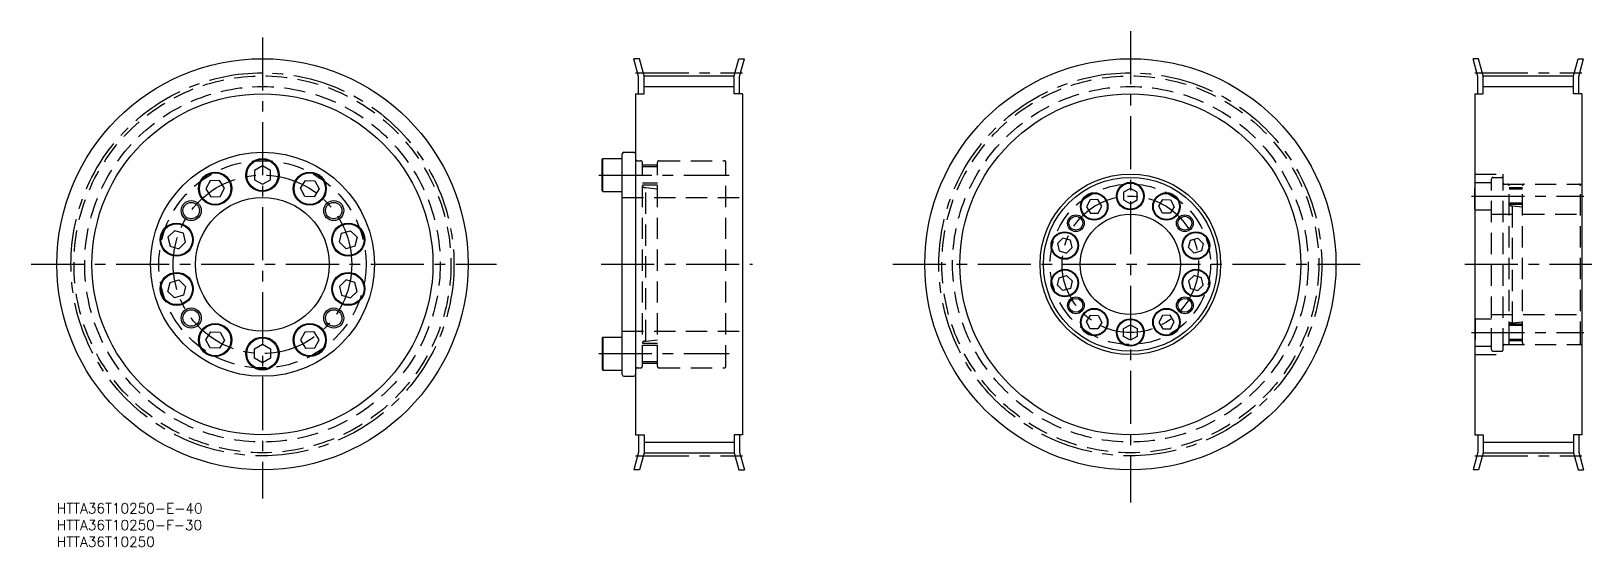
# Model space of a CAD drawing. Extents: x -8 to 459, y -13 to 141.
import ezdxf

# ---------------------------------------------------------------- set-up
doc = ezdxf.new("R2010")
doc.units = 0
doc.header["$LTSCALE"] = 0.5
doc.linetypes.add('CENTER', pattern=[50.8, 31.75, -6.35, 6.35, -6.35])
doc.linetypes.add('DASHED', pattern=[19.05, 12.7, -6.35])
for name, color, linetype in [('MSM_CENTER', 1, 'CENTER'), ('MSM_CONTINUOUS', 7, 'CONTINUOUS'), ('MSM_DASHED', 4, 'DASHED'), ('MSM_NARROW', 5, 'CONTINUOUS'), ('MSM_PART_NUMBER', 7, 'CONTINUOUS')]:
    doc.layers.add(name, color=color, linetype=linetype)
doc.styles.get("Standard").update_dxf_attribs({"font": 'txt.shx', "height": 3, "bigfont": 'bigfont.shx'})

# ---------------------------------------------------------------- blocks, each defined once
blk = doc.blocks.new('*U2')
at = {"layer": 'MSM_PART_NUMBER'}
blk.add_text('HTTA36T10250-E-40', height=3, dxfattribs=at).set_placement((0, -3))
blk = doc.blocks.new('*U3')
at = {"layer": 'MSM_PART_NUMBER'}
blk.add_text('HTTA36T10250-F-30', height=3, dxfattribs=at).set_placement((0, -8))
blk = doc.blocks.new('*U4')
at = {"layer": 'MSM_PART_NUMBER'}
blk.add_text('HTTA36T10250', height=3, dxfattribs=at).set_placement((0, -13))

msp = doc.modelspace()

# ---------------------------------------------------------------- linework, layer by layer
at = {"layer": 'MSM_CENTER'}
for p, q in [((321.11, 141.23), (321.11, 0.27)), ((61.5, 139.39), (61.5, 1.45)), ((173.13, 128.79), (205.13, 128.79)), ((424.14, 128.8), (456.14, 128.8)), ((162.13, 98.2), (201.13, 98.2)), ((423.14, 91.9), (456.74, 91.9)), ((-7.68, 71.5), (131.52, 71.5)), ((162.83, 71.5), (208.13, 71.5)), ((250.06, 71.5), (389.9, 71.5)), ((421.14, 71.5), (459.14, 71.5)), ((423.14, 51.1), (456.74, 51.1)), ((162.13, 44.8), (201.13, 44.8)), ((173.13, 14.2), (205.13, 14.2)), ((424.14, 14.21), (456.14, 14.21))]:
    msp.add_line(p, q, dxfattribs=at)
for centre, radius in [((61.5, 71.5), 57.29), ((321.11, 71.5), 57.29), ((61.5, 71.5), 26.7), ((321.11, 71.5), 20.4)]:
    msp.add_circle(centre, radius, dxfattribs=at)
at = {"layer": 'MSM_CONTINUOUS'}
for p, q in [((174.03, 127.66), (172.6, 133)), ((174.25, 133), (172.6, 133)), ((175.63, 127.87), (174.25, 133)), ((202.63, 127.87), (204, 133)), ((204, 133), (205.66, 133)), ((204.23, 127.66), (205.66, 133)), ((425.04, 127.66), (423.61, 133)), ((425.27, 133), (423.61, 133)), ((426.64, 127.88), (425.27, 133)), ((453.64, 127.88), (455.02, 133)), ((455.02, 133), (456.67, 133)), ((455.24, 127.66), (456.67, 133)), ((174.03, 122.5), (174.03, 127.66)), ((175.63, 122.5), (175.63, 127.87)), ((175.63, 127.87), (202.63, 127.87)), ((202.63, 122.5), (202.63, 127.87)), ((204.23, 122.5), (204.23, 127.66)), ((425.04, 122.5), (425.04, 127.66)), ((426.64, 122.5), (426.64, 127.88)), ((426.64, 127.88), (453.64, 127.88)), ((453.64, 122.5), (453.64, 127.88)), ((455.24, 122.5), (455.24, 127.66)), ((173.13, 122.5), (173.13, 20.5)), ((173.13, 122.5), (175.63, 122.5)), ((205.13, 122.5), (202.63, 122.5)), ((205.13, 122.5), (205.13, 20.5)), ((424.14, 122.5), (424.14, 20.5)), ((424.14, 122.5), (426.64, 122.5)), ((456.14, 122.5), (453.64, 122.5)), ((456.14, 122.5), (456.14, 20.5)), ((163.13, 102.91), (163.27, 103.15)), ((163.13, 93.49), (163.13, 102.91)), ((163.27, 103.15), (169.13, 103.15)), ((163.27, 93.25), (163.27, 103.15)), ((169.13, 38.5), (169.13, 104.5)), ((169.63, 105), (172.63, 105)), ((61.5, 100.97), (59.1, 99.59)), ((59.1, 99.59), (59.1, 96.81)), ((63.9, 99.59), (61.5, 100.97)), ((62.7, 100.28), (62.7, 100.28)), ((63.3, 99.93), (63.3, 99.93)), ((63.9, 96.81), (63.9, 99.59)), ((45.88, 96.49), (44.58, 94.05)), ((44.58, 94.05), (46.05, 91.7)), ((48.65, 96.59), (45.88, 96.49)), ((50.12, 94.24), (48.65, 96.59)), ((48.82, 91.79), (50.12, 94.24)), ((59.1, 96.81), (61.5, 95.43)), ((61.5, 95.43), (63.9, 96.81)), ((72.88, 94.24), (74.35, 96.59)), ((74.18, 91.79), (72.88, 94.24)), ((74.35, 96.59), (77.12, 96.49)), ((78.42, 94.05), (76.95, 91.7)), ((77.12, 96.49), (78.42, 94.05)), ((163.13, 93.49), (163.27, 93.25)), ((321.11, 94.21), (319.11, 93.05)), ((323.11, 93.05), (321.11, 94.21)), ((46.05, 91.7), (48.82, 91.79)), ((76.95, 91.7), (74.18, 91.79)), ((163.27, 93.25), (169.13, 93.25)), ((309.08, 90.76), (308, 88.72)), ((308, 88.72), (309.22, 86.76)), ((311.39, 90.84), (309.08, 90.76)), ((312.61, 88.88), (311.39, 90.84)), ((311.53, 86.84), (312.61, 88.88)), ((319.11, 93.05), (319.11, 90.75)), ((319.11, 90.75), (321.11, 89.59)), ((321.11, 89.59), (323.11, 90.75)), ((323.11, 90.75), (323.11, 93.05)), ((329.62, 88.88), (330.84, 90.84)), ((330.7, 86.84), (329.62, 88.88)), ((330.84, 90.84), (333.15, 90.76)), ((334.23, 88.72), (333.01, 86.76)), ((333.15, 90.76), (334.23, 88.72)), ((309.22, 86.76), (311.53, 86.84)), ((333.01, 86.76), (330.7, 86.84)), ((35.16, 81.55), (33.17, 79.62)), ((33.17, 79.62), (33.84, 76.93)), ((37.83, 80.78), (35.16, 81.55)), ((38.5, 78.1), (37.83, 80.78)), ((84.5, 78.1), (85.17, 80.78)), ((85.17, 80.78), (87.84, 81.55)), ((87.84, 81.55), (89.83, 79.62)), ((89.83, 79.62), (89.16, 76.93)), ((300.95, 79.36), (299.28, 77.76)), ((303.17, 78.73), (300.95, 79.36)), ((339.06, 78.73), (341.28, 79.36)), ((341.28, 79.36), (342.94, 77.76)), ((33.84, 76.93), (36.5, 76.17)), ((36.5, 76.17), (38.5, 78.1)), ((86.5, 76.17), (84.5, 78.1)), ((89.16, 76.93), (86.5, 76.17)), ((299.28, 77.76), (299.84, 75.52)), ((299.84, 75.52), (302.06, 74.88)), ((302.06, 74.88), (303.72, 76.49)), ((303.72, 76.49), (303.17, 78.73)), ((338.5, 76.49), (339.06, 78.73)), ((340.17, 74.88), (338.5, 76.49)), ((342.38, 75.52), (340.17, 74.88)), ((342.94, 77.76), (342.38, 75.52)), ((33.17, 63.38), (33.84, 66.07)), ((33.84, 66.07), (36.5, 66.83)), ((36.5, 66.83), (38.5, 64.9)), ((86.5, 66.83), (84.5, 64.9)), ((89.16, 66.07), (86.5, 66.83)), ((89.83, 63.38), (89.16, 66.07)), ((299.28, 65.24), (299.84, 67.48)), ((299.84, 67.48), (302.06, 68.12)), ((302.06, 68.12), (303.72, 66.51)), ((303.72, 66.51), (303.17, 64.27)), ((340.17, 68.12), (338.5, 66.51)), ((338.5, 66.51), (339.06, 64.27)), ((342.38, 67.48), (340.17, 68.12)), ((342.94, 65.24), (342.38, 67.48)), ((35.16, 61.45), (33.17, 63.38)), ((37.83, 62.22), (35.16, 61.45)), ((38.5, 64.9), (37.83, 62.22)), ((84.5, 64.9), (85.17, 62.22)), ((85.17, 62.22), (87.84, 61.45)), ((87.84, 61.45), (89.83, 63.38)), ((300.95, 63.64), (299.28, 65.24)), ((303.17, 64.27), (300.95, 63.64)), ((339.06, 64.27), (341.28, 63.64)), ((341.28, 63.64), (342.94, 65.24)), ((308, 54.28), (309.22, 56.24)), ((309.22, 56.24), (311.53, 56.16)), ((311.53, 56.16), (312.61, 54.12)), ((330.7, 56.16), (329.62, 54.12)), ((333.01, 56.24), (330.7, 56.16)), ((334.23, 54.28), (333.01, 56.24)), ((309.08, 52.24), (308, 54.28)), ((311.39, 52.16), (309.08, 52.24)), ((312.61, 54.12), (311.39, 52.16)), ((319.11, 52.25), (321.11, 53.41)), ((319.11, 49.95), (319.11, 52.25)), ((321.11, 53.41), (323.11, 52.25)), ((323.11, 52.25), (323.11, 49.95)), ((329.62, 54.12), (330.84, 52.16)), ((330.84, 52.16), (333.15, 52.24)), ((333.15, 52.24), (334.23, 54.28)), ((44.58, 48.95), (46.05, 51.3)), ((45.88, 46.51), (44.58, 48.95)), ((46.05, 51.3), (48.82, 51.21)), ((50.12, 48.76), (48.65, 46.41)), ((48.82, 51.21), (50.12, 48.76)), ((59.1, 46.19), (61.5, 47.57)), ((61.5, 47.57), (63.9, 46.19)), ((74.18, 51.21), (72.88, 48.76)), ((72.88, 48.76), (74.35, 46.41)), ((76.95, 51.3), (74.18, 51.21)), ((78.42, 48.95), (76.95, 51.3)), ((77.12, 46.51), (78.42, 48.95)), ((163.13, 49.51), (163.27, 49.75)), ((163.13, 49.51), (163.13, 40.09)), ((163.27, 49.75), (169.13, 49.75)), ((163.27, 49.75), (163.27, 39.85)), ((321.11, 48.79), (319.11, 49.95)), ((323.11, 49.95), (321.11, 48.79)), ((48.65, 46.41), (45.88, 46.51)), ((59.1, 43.41), (59.1, 46.19)), ((61.5, 42.03), (59.1, 43.41)), ((63.9, 43.41), (61.5, 42.03)), ((63.9, 46.19), (63.9, 43.41)), ((74.35, 46.41), (77.12, 46.51)), ((163.13, 40.09), (163.27, 39.85)), ((163.27, 39.85), (169.13, 39.85)), ((169.63, 38), (172.63, 38)), ((173.13, 20.5), (175.63, 20.5)), ((174.03, 20.5), (174.03, 15.34)), ((175.63, 20.5), (175.63, 15.12)), ((202.63, 20.5), (202.63, 15.12)), ((205.13, 20.5), (202.63, 20.5)), ((204.23, 20.5), (204.23, 15.34)), ((424.14, 20.5), (426.64, 20.5)), ((425.04, 20.5), (425.04, 15.34)), ((426.64, 20.5), (426.64, 15.13)), ((453.64, 20.5), (453.64, 15.13)), ((456.14, 20.5), (453.64, 20.5)), ((455.24, 20.5), (455.24, 15.34)), ((174.03, 15.34), (172.6, 10)), ((175.63, 15.12), (174.25, 10)), ((175.63, 15.12), (202.63, 15.12)), ((202.63, 15.12), (204, 10)), ((204.23, 15.34), (205.66, 10)), ((425.04, 15.34), (423.61, 10)), ((426.64, 15.13), (425.27, 10)), ((426.64, 15.13), (453.64, 15.13)), ((453.64, 15.13), (455.02, 10)), ((455.24, 15.34), (456.67, 10)), ((174.25, 10), (172.6, 10)), ((204, 10), (205.66, 10)), ((425.27, 10), (423.61, 10)), ((455.02, 10), (456.67, 10))]:
    msp.add_line(p, q, dxfattribs=at)
for centre, radius in [((61.5, 71.5), 61.5), ((321.11, 71.5), 61.5), ((61.5, 71.5), 51), ((321.11, 71.5), 51), ((61.5, 71.5), 33.5), ((61.5, 98.2), 4.95), ((61.5, 98.2), 4.71), ((47.35, 94.14), 4.95), ((47.35, 94.14), 4.71), ((75.65, 94.14), 4.95), ((75.65, 94.14), 4.71), ((321.11, 71.5), 27), ((321.11, 71.5), 26), ((321.11, 91.9), 4.12), ((321.11, 91.9), 3.92), ((40.18, 87.57), 2.46), ((61.5, 71.5), 20), ((82.82, 87.57), 2.46), ((310.3, 88.8), 4.12), ((310.3, 88.8), 3.92), ((331.92, 88.8), 4.12), ((331.92, 88.8), 3.92), ((304.82, 83.78), 2.07), ((321.11, 71.5), 15), ((337.41, 83.78), 2.07), ((35.83, 78.86), 4.95), ((35.83, 78.86), 4.71), ((87.17, 78.86), 4.95), ((87.17, 78.86), 4.71), ((301.5, 77.12), 4.12), ((301.5, 77.12), 3.92), ((340.72, 77.12), 4.12), ((340.72, 77.12), 3.92), ((35.83, 64.14), 4.95), ((35.83, 64.14), 4.71), ((87.17, 64.14), 4.95), ((87.17, 64.14), 4.71), ((301.5, 65.88), 4.12), ((301.5, 65.88), 3.92), ((340.72, 65.88), 4.12), ((340.72, 65.88), 3.92), ((304.82, 59.22), 2.07), ((337.41, 59.22), 2.07), ((40.18, 55.43), 2.46), ((82.82, 55.43), 2.46), ((310.3, 54.2), 4.12), ((310.3, 54.2), 3.92), ((331.92, 54.2), 4.12), ((331.92, 54.2), 3.92), ((47.35, 48.86), 4.95), ((47.35, 48.86), 4.71), ((75.65, 48.86), 4.95), ((75.65, 48.86), 4.71), ((321.11, 51.1), 4.12), ((321.11, 51.1), 3.92), ((61.5, 44.8), 4.95), ((61.5, 44.8), 4.71)]:
    msp.add_circle(centre, radius, dxfattribs=at)
for centre, start, end in [((169.63, 104.5), 90, 180), ((172.63, 104.5), 0, 90), ((169.63, 38.5), 180, 270), ((172.63, 38.5), 270, 0)]:
    msp.add_arc(centre, 0.5, start, end, dxfattribs=at)
at = {"layer": 'MSM_DASHED'}
for p, q in [((173.54, 102.5), (174.63, 102.5)), ((175.13, 41), (175.13, 102)), ((179.63, 101.2), (175.13, 101.2)), ((179.63, 100.66), (175.13, 100.66)), ((179.63, 41), (179.63, 102)), ((180.13, 102.5), (199.63, 102.5)), ((200.13, 41), (200.13, 102)), ((424.14, 98.5), (432.64, 98.5)), ((432.64, 95.5), (432.64, 98.5)), ((179.63, 95.74), (175.13, 95.74)), ((179.63, 95.2), (175.13, 95.2)), ((175.73, 94.5), (176.13, 94.5)), ((176.13, 48.5), (176.13, 94.5)), ((176.13, 94.5), (179.63, 94.11)), ((424.14, 95.82), (424.26, 96.02)), ((424.14, 87.98), (424.14, 95.82)), ((424.26, 87.77), (424.26, 96.02)), ((424.26, 96.02), (429.14, 96.02)), ((429.14, 46), (429.14, 97)), ((429.64, 97.5), (432.14, 97.5)), ((432.64, 46), (432.64, 97)), ((432.64, 95.5), (456.14, 95.5)), ((434.44, 48), (434.44, 95)), ((438.44, 94.4), (434.44, 94.4)), ((438.44, 93.97), (434.44, 93.97)), ((438.44, 48), (438.44, 95)), ((455.74, 48), (455.74, 95)), ((169.13, 91.5), (205.13, 91.5)), ((438.44, 89.83), (434.44, 89.83)), ((438.44, 89.4), (434.44, 89.4)), ((435.04, 89.02), (435.44, 89.02)), ((435.44, 53.98), (435.44, 89.02)), ((435.44, 89.02), (438.44, 88.69)), ((424.14, 87.98), (424.26, 87.77)), ((424.26, 87.77), (429.14, 87.77)), ((429.14, 86.5), (455.74, 86.5)), ((429.14, 84.25), (429.14, 84.25)), ((429.14, 56.5), (455.74, 56.5)), ((169.13, 51.5), (205.13, 51.5)), ((424.14, 55.02), (424.26, 55.22)), ((424.14, 55.02), (424.14, 47.18)), ((424.26, 55.22), (424.26, 46.97)), ((424.26, 55.22), (429.14, 55.22)), ((438.44, 53.6), (434.44, 53.6)), ((438.44, 53.17), (434.44, 53.17)), ((435.04, 53.98), (435.44, 53.98)), ((435.44, 53.98), (438.44, 54.31)), ((179.63, 47.8), (175.13, 47.8)), ((179.63, 47.26), (175.13, 47.26)), ((175.73, 48.5), (176.13, 48.5)), ((176.13, 48.5), (179.63, 48.89)), ((424.14, 47.18), (424.26, 46.97)), ((424.26, 46.97), (429.14, 46.97)), ((432.64, 47.5), (456.14, 47.5)), ((433.05, 47.5), (433.94, 47.5)), ((438.44, 49.03), (434.44, 49.03)), ((438.44, 48.6), (434.44, 48.6)), ((179.63, 42.34), (175.13, 42.34)), ((424.14, 44.5), (432.64, 44.5)), ((429.64, 45.5), (432.14, 45.5)), ((173.54, 40.5), (174.63, 40.5)), ((179.63, 41.8), (175.13, 41.8)), ((180.13, 40.5), (199.63, 40.5))]:
    msp.add_line(p, q, dxfattribs=at)
for centre, radius in [((61.5, 71.5), 56.37), ((321.11, 71.5), 56.37), ((61.5, 71.5), 53.17), ((321.11, 71.5), 53.17), ((61.5, 71.5), 31), ((321.11, 71.5), 24)]:
    msp.add_circle(centre, radius, dxfattribs=at)
for centre, radius, start, end in [((173.54, 102.91), 0.41, 180, 270), ((174.63, 102), 0.5, 0, 90), ((180.13, 102), 0.5, 90, 180), ((199.63, 102), 0.5, 0, 90), ((175.73, 95.1), 0.6, 180, 270), ((429.64, 97), 0.5, 90, 180.0009), ((432.14, 97), 0.5, 0, 90), ((433.05, 95.91), 0.41, 180, 270), ((433.94, 95), 0.5, 0, 90), ((438.94, 95), 0.5, 90, 180), ((455.24, 95), 0.5, 0, 90), ((435.04, 89.62), 0.6, 180, 270), ((435.04, 53.38), 0.6, 90, 180), ((175.73, 47.9), 0.6, 90, 180), ((433.05, 47.09), 0.41, 90, 180), ((433.94, 48), 0.5, 270, 0), ((438.94, 48), 0.5, 180, 270), ((455.24, 48), 0.5, 270, 0), ((429.64, 46), 0.5, 179.9991, 270), ((432.14, 46), 0.5, 270, 0), ((173.54, 40.09), 0.41, 90, 180), ((174.63, 41), 0.5, 270, 0), ((180.13, 41), 0.5, 180, 270), ((199.63, 41), 0.5, 270, 0)]:
    msp.add_arc(centre, radius, start, end, dxfattribs=at)
at = {"layer": 'MSM_NARROW'}
for p, q in [((175.63, 124.67), (202.63, 124.67)), ((426.64, 124.68), (453.64, 124.68)), ((175.63, 18.32), (202.63, 18.32)), ((426.64, 18.33), (453.64, 18.33))]:
    msp.add_line(p, q, dxfattribs=at)
for centre, radius in [((40.18, 87.57), 3), ((82.82, 87.57), 3), ((304.82, 83.78), 2.5), ((337.41, 83.78), 2.5), ((304.82, 59.22), 2.5), ((337.41, 59.22), 2.5), ((40.18, 55.43), 3), ((82.82, 55.43), 3)]:
    msp.add_circle(centre, radius, dxfattribs=at)

# ---------------------------------------------------------------- block references
at = {"layer": 'MSM_CONTINUOUS'}
for name in ['*U2', '*U3', '*U4']:
    msp.add_blockref(name, (0, 0), dxfattribs=at)

doc.saveas('drawing.dxf')
